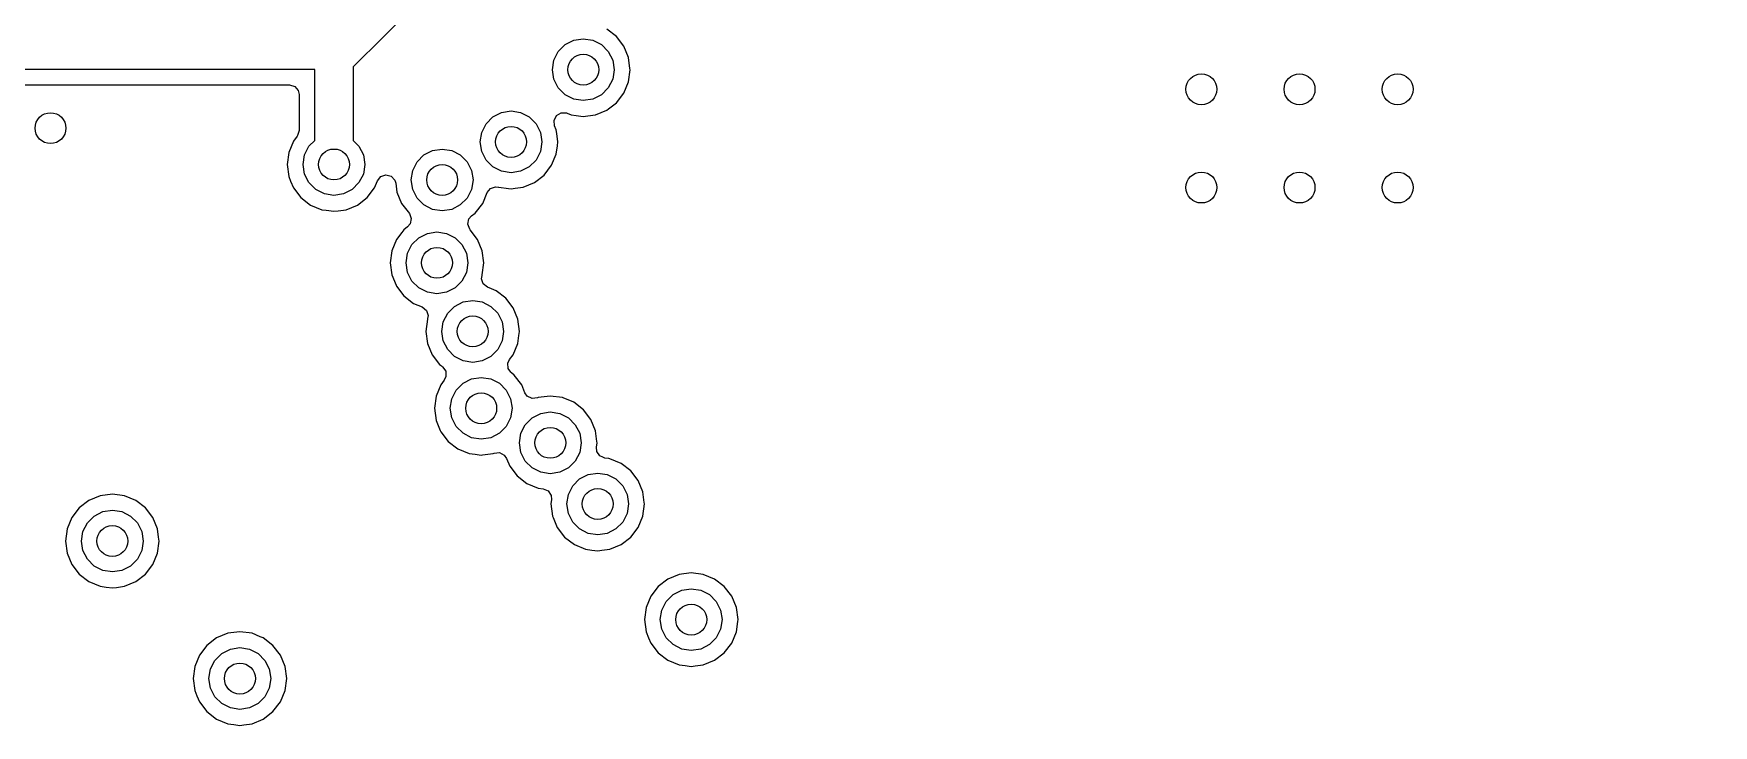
# Model space of a CAD drawing. Extents: x 116 to 183, y -110.2 to -37.6.
# Drawn here: x 132.71 to 154.46, y -79.85 to -70.91 of the extents above; entities that cross this region are included whole.
import ezdxf

# ---------------------------------------------------------------- set-up
doc = ezdxf.new("R2010")
doc.units = 0
doc.layers.add('BLACK', color=7, linetype='CONTINUOUS')

msp = doc.modelspace()

# ---------------------------------------------------------------- linework, layer by layer
at = {"layer": 'BLACK', "linetype": 'CONTINUOUS'}
for p, q in [((140.726777, -67.462277), (137.241527, -70.947527)), ((140.255282, -70.945718), (140.129841, -70.849464)), ((137.241527, -70.947527), (136.85, -71.339054)), ((139.503393, -71.138886), (139.591886, -71.050393)), ((139.591886, -71.050393), (139.703393, -70.993577)), ((139.703393, -70.993577), (139.827, -70.974)), ((139.827, -70.974), (139.950607, -70.993577)), ((139.950607, -70.993577), (140.062114, -71.050393)), ((140.062114, -71.050393), (140.150607, -71.138886)), ((140.351536, -71.071159), (140.255282, -70.945718)), ((140.412044, -71.217238), (140.351536, -71.071159)), ((139.427, -71.374), (139.446577, -71.250393)), ((139.446577, -71.250393), (139.503393, -71.138886)), ((140.150607, -71.138886), (140.207423, -71.250393)), ((140.207423, -71.250393), (140.227, -71.374)), ((140.412044, -71.217239), (140.412044, -71.217238)), ((140.430583, -71.35806), (140.412044, -71.217239)), ((136.35, -71.37), (131.583553, -71.37)), ((136.35, -72.291279), (136.35, -71.37)), ((136.85, -71.339054), (136.85, -72.291279)), ((139.446577, -71.497607), (139.427, -71.374)), ((139.503393, -71.609114), (139.446577, -71.497607)), ((140.207423, -71.497607), (140.150607, -71.609114)), ((140.227, -71.374), (140.207423, -71.497607)), ((140.351536, -71.676841), (140.412044, -71.530762)), ((140.412044, -71.530762), (140.432682, -71.374)), ((140.432682, -71.374), (140.430583, -71.35806)), ((131.717966, -71.5705), (136.0255, -71.5705)), ((136.0255, -71.5705), (136.092539, -71.590185)), ((136.092539, -71.590185), (136.138294, -71.642989)), ((136.138294, -71.642989), (136.1495, -71.6945)), ((136.1495, -71.6945), (136.1495, -72.15858)), ((139.591886, -71.697607), (139.503393, -71.609114)), ((139.703393, -71.754423), (139.591886, -71.697607)), ((140.062114, -71.697607), (139.950607, -71.754423)), ((140.150607, -71.609114), (140.062114, -71.697607)), ((140.255282, -71.802282), (140.351536, -71.676841)), ((138.657326, -71.984643), (138.768833, -71.927827)), ((138.768833, -71.927827), (138.89244, -71.90825)), ((138.89244, -71.90825), (139.016047, -71.927827)), ((139.016047, -71.927827), (139.127554, -71.984643)), ((139.448433, -72.029915), (139.479708, -71.967436)), ((139.479708, -71.967436), (139.539797, -71.931784)), ((139.539797, -71.931784), (139.609622, -71.934278)), ((139.609622, -71.934278), (139.617904, -71.937366)), ((139.617904, -71.937366), (139.670238, -71.959044)), ((139.670238, -71.959044), (139.733982, -71.967436)), ((139.827, -71.774), (139.703393, -71.754423)), ((139.733982, -71.967436), (139.826999, -71.979682)), ((139.950607, -71.754423), (139.827, -71.774)), ((139.885829, -71.971937), (139.983762, -71.959044)), ((139.983762, -71.959044), (140.129841, -71.898536)), ((140.129841, -71.898536), (140.151394, -71.881998)), ((140.151394, -71.881998), (140.255282, -71.802282)), ((136.1495, -72.15858), (136.129815, -72.225619)), ((138.49244, -72.30825), (138.512017, -72.184643)), ((138.512017, -72.184643), (138.568833, -72.073136)), ((138.568833, -72.073136), (138.657326, -71.984643)), ((139.127554, -71.984643), (139.216047, -72.073136)), ((139.216047, -72.073136), (139.272863, -72.184643)), ((139.272863, -72.184643), (139.29244, -72.30825)), ((139.455901, -72.099384), (139.448433, -72.029915)), ((139.477484, -72.151488), (139.455901, -72.099384)), ((139.483959, -72.200673), (139.477484, -72.151488)), ((139.826999, -71.979682), (139.827, -71.979682)), ((139.827, -71.979682), (139.827001, -71.979682)), ((139.827001, -71.979682), (139.885829, -71.971937)), ((136.075464, -72.297157), (136.014956, -72.443237)), ((136.123876, -72.234066), (136.075464, -72.297157)), ((136.129815, -72.225619), (136.123876, -72.234066)), ((136.219577, -72.476393), (136.276393, -72.364886)), ((136.276393, -72.364886), (136.35, -72.291279)), ((136.85, -72.291279), (136.923607, -72.364886)), ((136.923607, -72.364886), (136.980423, -72.476393)), ((137.876393, -72.419577), (138, -72.4)), ((138, -72.4), (138.123607, -72.419577)), ((138.512017, -72.431857), (138.49244, -72.30825)), ((139.29244, -72.30825), (139.272863, -72.431857)), ((139.477484, -72.465012), (139.491242, -72.360504)), ((139.498122, -72.308248), (139.483959, -72.200673)), ((139.491242, -72.360504), (139.498122, -72.308251)), ((139.498122, -72.308251), (139.498122, -72.308248)), ((136.014955, -72.443239), (135.994318, -72.599998)), ((135.994318, -72.599998), (135.994318, -72.600001)), ((135.994318, -72.600001), (136.014955, -72.75676)), ((136.014956, -72.443237), (136.014955, -72.443239)), ((136.2, -72.6), (136.219577, -72.476393)), ((136.219577, -72.723607), (136.2, -72.6)), ((136.980423, -72.476393), (137, -72.6)), ((137, -72.6), (136.980423, -72.723607)), ((137.619577, -72.676393), (137.676393, -72.564886)), ((137.676393, -72.564886), (137.764886, -72.476393)), ((137.764886, -72.476393), (137.876393, -72.419577)), ((138.123607, -72.419577), (138.235114, -72.476393)), ((138.235114, -72.476393), (138.323607, -72.564886)), ((138.323607, -72.564886), (138.380423, -72.676393)), ((138.568833, -72.543364), (138.512017, -72.431857)), ((138.657326, -72.631857), (138.568833, -72.543364)), ((139.216047, -72.543364), (139.127554, -72.631857)), ((139.272863, -72.431857), (139.216047, -72.543364)), ((139.320722, -72.736532), (139.416976, -72.611091)), ((139.416976, -72.611091), (139.477484, -72.465012)), ((136.014955, -72.75676), (136.014956, -72.756762)), ((136.014956, -72.756762), (136.038576, -72.813787)), ((136.038576, -72.813787), (136.075464, -72.902841)), ((136.276393, -72.835114), (136.219577, -72.723607)), ((136.364886, -72.923607), (136.276393, -72.835114)), ((136.923607, -72.835114), (136.835114, -72.923607)), ((136.980423, -72.723607), (136.923607, -72.835114)), ((137.124536, -72.902841), (137.16243, -72.811356)), ((137.16243, -72.811356), (137.206269, -72.756954)), ((137.206269, -72.756954), (137.272563, -72.734889)), ((137.272563, -72.734889), (137.340263, -72.752168)), ((137.340263, -72.752168), (137.387874, -72.803305)), ((137.387874, -72.803305), (137.399929, -72.842624)), ((137.6, -72.8), (137.619577, -72.676393)), ((137.619577, -72.923607), (137.6, -72.8)), ((138.380423, -72.676393), (138.4, -72.8)), ((138.4, -72.8), (138.380423, -72.923607)), ((138.768833, -72.688673), (138.657326, -72.631857)), ((138.89244, -72.70825), (138.768833, -72.688673)), ((139.016047, -72.688673), (138.89244, -72.70825)), ((139.127554, -72.631857), (139.016047, -72.688673)), ((139.049202, -72.893294), (139.195281, -72.832786)), ((139.195281, -72.832786), (139.320722, -72.736532)), ((136.075464, -72.902841), (136.171718, -73.028282)), ((136.171718, -73.028282), (136.297159, -73.124536)), ((136.476393, -72.980423), (136.364886, -72.923607)), ((136.6, -73), (136.476393, -72.980423)), ((136.723607, -72.980423), (136.6, -73)), ((136.835114, -72.923607), (136.723607, -72.980423)), ((136.902841, -73.124536), (137.028282, -73.028282)), ((137.028282, -73.028282), (137.124536, -72.902841)), ((137.399929, -72.842624), (137.414956, -72.95676)), ((137.414956, -72.95676), (137.414956, -72.956762)), ((137.414956, -72.956762), (137.475464, -73.102842)), ((137.676393, -73.035114), (137.619577, -72.923607)), ((137.764886, -73.123607), (137.676393, -73.035114)), ((138.323607, -73.035114), (138.235114, -73.123607)), ((138.380423, -72.923607), (138.323607, -73.035114)), ((138.524536, -73.102841), (138.58214, -72.963771)), ((138.58214, -72.963771), (138.625981, -72.909368)), ((138.625981, -72.909368), (138.692275, -72.887303)), ((138.692275, -72.887303), (138.728795, -72.891449)), ((138.728795, -72.891449), (138.73567, -72.89329)), ((138.73567, -72.89329), (138.735678, -72.893294)), ((138.735678, -72.893294), (138.857773, -72.909368)), ((138.857773, -72.909368), (138.892439, -72.913932)), ((138.892439, -72.913932), (138.89244, -72.913932)), ((138.89244, -72.913932), (138.892441, -72.913932)), ((138.892441, -72.913932), (138.944694, -72.907052)), ((138.944694, -72.907052), (139.049202, -72.893294)), ((136.297159, -73.124536), (136.443238, -73.185044)), ((136.443238, -73.185044), (136.500624, -73.192599)), ((136.500624, -73.192599), (136.599999, -73.205682)), ((136.599999, -73.205682), (136.6, -73.205682)), ((136.6, -73.205682), (136.600001, -73.205682)), ((136.600001, -73.205682), (136.652254, -73.198802)), ((136.652254, -73.198802), (136.756762, -73.185044)), ((136.756762, -73.185044), (136.902841, -73.124536)), ((137.475464, -73.102842), (137.575591, -73.23333)), ((137.575591, -73.23333), (137.600785, -73.298499)), ((137.876393, -73.180423), (137.764886, -73.123607)), ((138, -73.2), (137.876393, -73.180423)), ((138.123607, -73.180423), (138, -73.2)), ((138.235114, -73.123607), (138.123607, -73.180423)), ((138.346575, -73.305102), (138.380619, -73.264854)), ((138.380619, -73.264854), (138.428282, -73.228282)), ((138.428282, -73.228282), (138.524536, -73.102841)), ((137.476064, -73.481527), (137.408786, -73.569205)), ((137.505041, -73.443763), (137.476064, -73.481527)), ((137.505042, -73.443762), (137.505041, -73.443763)), ((137.505043, -73.443761), (137.505042, -73.443762)), ((137.552702, -73.407191), (137.505043, -73.443761)), ((137.586747, -73.366944), (137.552702, -73.407191)), ((137.600785, -73.298499), (137.586747, -73.366944)), ((137.698209, -73.548438), (137.809716, -73.491622)), ((137.809716, -73.491622), (137.933323, -73.472045)), ((137.933323, -73.472045), (138.05693, -73.491622)), ((138.05693, -73.491622), (138.168437, -73.548438)), ((138.332537, -73.373547), (138.346575, -73.305102)), ((138.357731, -73.438716), (138.332537, -73.373547)), ((138.361601, -73.44376), (138.357731, -73.438716)), ((138.361605, -73.443763), (138.361601, -73.44376)), ((138.457859, -73.569204), (138.361605, -73.443763)), ((137.408786, -73.569205), (137.348279, -73.715282)), ((137.5529, -73.748438), (137.609716, -73.636931)), ((137.609716, -73.636931), (137.698209, -73.548438)), ((138.168437, -73.548438), (138.25693, -73.636931)), ((138.25693, -73.636931), (138.313746, -73.748438)), ((138.518367, -73.715283), (138.457859, -73.569204)), ((137.348278, -73.715284), (137.327641, -73.872043)), ((137.327641, -73.872043), (137.327641, -73.872046)), ((137.327641, -73.872046), (137.348278, -74.028805)), ((137.348279, -73.715282), (137.348278, -73.715284)), ((137.533323, -73.872045), (137.5529, -73.748438)), ((137.5529, -73.995652), (137.533323, -73.872045)), ((138.313746, -73.748438), (138.333323, -73.872045)), ((138.333323, -73.872045), (138.313746, -73.995652)), ((138.518367, -73.715284), (138.518367, -73.715283)), ((138.539005, -73.872043), (138.518367, -73.715284)), ((138.518367, -74.028807), (138.538994, -73.872128)), ((138.538994, -73.872128), (138.539005, -73.872046)), ((138.539005, -73.872046), (138.539005, -73.872043)), ((137.348278, -74.028805), (137.348279, -74.028807)), ((137.348279, -74.028807), (137.403489, -74.162097)), ((137.609716, -74.107159), (137.5529, -73.995652)), ((137.698209, -74.195652), (137.609716, -74.107159)), ((138.25693, -74.107159), (138.168437, -74.195652)), ((138.313746, -73.995652), (138.25693, -74.107159)), ((138.510144, -74.077937), (138.517533, -74.036998)), ((138.532209, -74.144232), (138.510144, -74.077937)), ((138.516263, -74.036658), (138.518365, -74.02881)), ((138.517533, -74.036998), (138.516263, -74.036658)), ((138.518365, -74.02881), (138.518367, -74.028807)), ((138.586612, -74.188073), (138.532209, -74.144232)), ((137.403489, -74.162097), (137.408787, -74.174886)), ((137.408787, -74.174886), (137.505041, -74.300327)), ((137.505041, -74.300327), (137.630482, -74.396581)), ((137.809716, -74.252468), (137.698209, -74.195652)), ((137.933323, -74.272045), (137.809716, -74.252468)), ((138.05693, -74.252468), (137.933323, -74.272045)), ((138.168437, -74.195652), (138.05693, -74.252468)), ((138.271835, -74.378442), (138.395442, -74.358865)), ((138.395442, -74.358865), (138.519049, -74.378442)), ((138.639239, -74.209872), (138.586612, -74.188073)), ((138.698283, -74.234329), (138.639239, -74.209872)), ((138.823724, -74.330583), (138.698283, -74.234329)), ((138.919978, -74.456024), (138.823724, -74.330583)), ((137.630482, -74.396581), (137.742152, -74.442836)), ((137.742152, -74.442836), (137.796555, -74.486677)), ((137.796555, -74.486677), (137.81862, -74.552971)), ((137.81862, -74.552971), (137.811236, -74.593916)), ((138.015019, -74.635258), (138.071835, -74.523751)), ((138.071835, -74.523751), (138.160328, -74.435258)), ((138.160328, -74.435258), (138.271835, -74.378442)), ((138.519049, -74.378442), (138.630556, -74.435258)), ((138.630556, -74.435258), (138.719049, -74.523751)), ((138.719049, -74.523751), (138.775865, -74.635258)), ((138.980486, -74.602103), (138.919978, -74.456024)), ((137.810398, -74.602102), (137.78976, -74.758863)), ((137.78976, -74.758863), (137.78976, -74.758866)), ((137.78976, -74.758866), (137.810397, -74.915625)), ((137.812501, -74.594255), (137.810398, -74.602102)), ((137.811236, -74.593916), (137.812501, -74.594255)), ((137.995442, -74.758865), (138.015019, -74.635258)), ((138.015019, -74.882472), (137.995442, -74.758865)), ((138.775865, -74.635258), (138.795442, -74.758865)), ((138.795442, -74.758865), (138.775865, -74.882472)), ((138.980486, -74.602104), (138.980486, -74.602103)), ((139.001124, -74.758863), (138.980486, -74.602104)), ((138.994244, -74.811119), (139.001124, -74.758866)), ((139.001124, -74.758866), (139.001124, -74.758863)), ((137.810397, -74.915625), (137.810398, -74.915627)), ((137.810398, -74.915627), (137.870058, -75.05966)), ((138.071835, -74.993979), (138.015019, -74.882472)), ((138.160328, -75.082472), (138.071835, -74.993979)), ((138.719049, -74.993979), (138.630556, -75.082472)), ((138.775865, -74.882472), (138.719049, -74.993979)), ((138.919978, -75.061706), (138.980486, -74.915627)), ((138.980486, -74.915627), (138.994244, -74.811119)), ((137.870058, -75.05966), (137.870906, -75.061706)), ((137.870906, -75.061706), (137.96716, -75.187147)), ((137.96716, -75.187147), (137.991388, -75.205738)), ((137.991388, -75.205738), (138.004438, -75.215751)), ((138.004438, -75.215751), (138.045641, -75.272179)), ((138.271835, -75.139288), (138.160328, -75.082472)), ((138.395442, -75.158865), (138.271835, -75.139288)), ((138.519049, -75.139288), (138.395442, -75.158865)), ((138.630556, -75.082472), (138.519049, -75.139288)), ((138.851217, -75.169722), (138.873683, -75.122038)), ((138.855371, -75.239469), (138.851217, -75.169722)), ((138.873683, -75.122038), (138.919978, -75.061706)), ((138.027328, -75.389613), (137.981035, -75.449942)), ((138.049796, -75.341925), (138.027328, -75.389613)), ((138.045641, -75.272179), (138.049796, -75.341925)), ((138.181964, -75.517671), (138.270457, -75.429178)), ((138.270457, -75.429178), (138.381964, -75.372362)), ((138.381964, -75.372362), (138.505571, -75.352785)), ((138.505571, -75.352785), (138.629178, -75.372362)), ((138.629178, -75.372362), (138.740685, -75.429178)), ((138.740685, -75.429178), (138.829178, -75.517671)), ((138.890626, -75.287752), (138.855371, -75.239469)), ((138.896573, -75.295897), (138.890626, -75.287752)), ((138.933853, -75.324503), (138.896573, -75.295897)), ((139.030107, -75.449944), (138.933853, -75.324503)), ((137.920526, -75.596024), (137.899889, -75.752783)), ((137.920527, -75.596022), (137.920526, -75.596024)), ((137.981035, -75.449942), (137.920527, -75.596022)), ((138.105571, -75.752785), (138.125148, -75.629178)), ((138.125148, -75.629178), (138.181964, -75.517671)), ((138.829178, -75.517671), (138.885994, -75.629178)), ((138.885994, -75.629178), (138.905571, -75.752785)), ((139.072207, -75.551583), (139.030107, -75.449944)), ((139.102271, -75.594884), (139.072207, -75.551583)), ((139.16475, -75.626159), (139.102271, -75.594884)), ((139.234218, -75.618692), (139.16475, -75.626159)), ((139.243238, -75.614956), (139.234218, -75.618692)), ((139.243239, -75.614955), (139.243238, -75.614956)), ((139.399999, -75.594318), (139.243239, -75.614955)), ((139.400001, -75.594318), (139.399999, -75.594318)), ((139.55676, -75.614955), (139.400001, -75.594318)), ((139.556762, -75.614956), (139.55676, -75.614955)), ((139.565781, -75.618692), (139.556762, -75.614956)), ((139.702841, -75.675464), (139.565781, -75.618692)), ((137.899889, -75.752783), (137.899889, -75.752786)), ((137.899889, -75.752786), (137.920526, -75.909545)), ((138.125148, -75.876392), (138.105571, -75.752785)), ((138.181964, -75.987899), (138.125148, -75.876392)), ((138.885994, -75.876392), (138.829178, -75.987899)), ((138.905571, -75.752785), (138.885994, -75.876392)), ((139.076393, -75.964886), (139.164886, -75.876393)), ((139.164886, -75.876393), (139.276393, -75.819577)), ((139.276393, -75.819577), (139.4, -75.8)), ((139.4, -75.8), (139.523607, -75.819577)), ((139.523607, -75.819577), (139.635114, -75.876393)), ((139.635114, -75.876393), (139.723607, -75.964886)), ((139.828282, -75.771718), (139.702841, -75.675464)), ((139.924536, -75.897159), (139.828282, -75.771718)), ((137.920526, -75.909545), (137.920527, -75.909547)), ((137.920527, -75.909547), (137.974071, -76.038815)), ((137.974071, -76.038815), (137.981035, -76.055626)), ((137.981035, -76.055626), (138.077289, -76.181067)), ((138.270457, -76.076392), (138.181964, -75.987899)), ((138.381964, -76.133208), (138.270457, -76.076392)), ((138.740685, -76.076392), (138.629178, -76.133208)), ((138.829178, -75.987899), (138.740685, -76.076392)), ((139, -76.2), (139.019577, -76.076393)), ((139.019577, -76.076393), (139.076393, -75.964886)), ((139.723607, -75.964886), (139.780423, -76.076393)), ((139.780423, -76.076393), (139.8, -76.2)), ((139.985044, -76.043238), (139.924536, -75.897159)), ((139.985044, -76.043239), (139.985044, -76.043238)), ((140.003189, -76.181067), (139.985044, -76.043239)), ((138.077289, -76.181067), (138.20273, -76.277321)), ((138.20273, -76.277321), (138.348809, -76.337829)), ((138.505571, -76.152785), (138.381964, -76.133208)), ((138.629178, -76.133208), (138.505571, -76.152785)), ((139.019577, -76.323607), (139, -76.2)), ((139.8, -76.2), (139.780423, -76.323607)), ((139.998098, -76.257603), (140.005682, -76.2)), ((140.002484, -76.310132), (139.998098, -76.257603)), ((140.040954, -76.368457), (140.002484, -76.310132)), ((140.005682, -76.2), (140.003189, -76.181067)), ((138.348809, -76.337829), (138.42719, -76.348148)), ((138.42719, -76.348148), (138.50557, -76.358467)), ((138.50557, -76.358467), (138.505571, -76.358467)), ((138.505571, -76.358467), (138.505572, -76.358467)), ((138.505572, -76.358467), (138.521908, -76.356316)), ((138.521908, -76.356316), (138.662333, -76.337829)), ((138.662333, -76.337829), (138.671348, -76.334094)), ((138.671348, -76.334094), (138.740815, -76.326625)), ((138.740815, -76.326625), (138.803295, -76.357898)), ((138.803295, -76.357898), (138.833363, -76.401202)), ((138.833363, -76.401202), (138.875463, -76.502839)), ((138.875463, -76.502839), (138.875464, -76.502841)), ((138.875464, -76.502841), (138.971718, -76.628282)), ((139.076393, -76.435114), (139.019577, -76.323607)), ((139.164886, -76.523607), (139.076393, -76.435114)), ((139.276393, -76.580423), (139.164886, -76.523607)), ((139.635114, -76.523607), (139.523607, -76.580423)), ((139.723607, -76.435114), (139.635114, -76.523607)), ((139.780423, -76.323607), (139.723607, -76.435114)), ((140.078344, -76.384998), (140.040954, -76.368457)), ((140.10485, -76.396724), (140.078344, -76.384998)), ((140.158744, -76.403819), (140.10485, -76.396724)), ((140.170853, -76.405414), (140.158744, -76.403819)), ((140.316932, -76.465922), (140.170853, -76.405414)), ((140.442373, -76.562176), (140.316932, -76.465922)), ((138.971718, -76.628282), (139.097159, -76.724536)), ((139.097159, -76.724536), (139.243238, -76.785044)), ((139.4, -76.6), (139.276393, -76.580423)), ((139.523607, -76.580423), (139.4, -76.6)), ((139.690484, -76.755344), (139.778977, -76.666851)), ((139.778977, -76.666851), (139.890484, -76.610035)), ((139.890484, -76.610035), (140.014091, -76.590458)), ((140.014091, -76.590458), (140.137698, -76.610035)), ((140.137698, -76.610035), (140.249205, -76.666851)), ((140.249205, -76.666851), (140.337698, -76.755344)), ((140.538627, -76.687617), (140.442373, -76.562176)), ((140.599135, -76.833696), (140.538627, -76.687617)), ((133.42816, -76.945463), (133.302718, -77.041718)), ((133.574237, -76.884956), (133.42816, -76.945463)), ((133.574239, -76.884955), (133.574237, -76.884956)), ((133.730999, -76.864318), (133.574239, -76.884955)), ((133.731001, -76.864318), (133.730999, -76.864318)), ((133.88776, -76.884955), (133.731001, -76.864318)), ((133.887762, -76.884956), (133.88776, -76.884955)), ((134.033841, -76.945464), (133.887762, -76.884956)), ((134.159282, -77.041718), (134.033841, -76.945464)), ((139.243238, -76.785044), (139.309238, -76.793733)), ((139.309238, -76.793733), (139.373135, -76.821999)), ((139.373135, -76.821999), (139.411606, -76.880324)), ((139.415992, -76.932857), (139.408409, -76.990456)), ((139.411606, -76.880324), (139.415992, -76.932857)), ((139.614091, -76.990458), (139.633668, -76.866851)), ((139.633668, -76.866851), (139.690484, -76.755344)), ((140.337698, -76.755344), (140.394514, -76.866851)), ((140.394514, -76.866851), (140.414091, -76.990458)), ((140.599135, -76.833697), (140.599135, -76.833696)), ((140.617085, -76.970044), (140.599135, -76.833697)), ((140.619773, -76.990458), (140.617085, -76.970044)), ((133.206463, -77.16716), (133.145956, -77.313237)), ((133.302718, -77.041718), (133.206463, -77.16716)), ((133.407393, -77.234886), (133.495886, -77.146393)), ((133.495886, -77.146393), (133.607393, -77.089577)), ((133.607393, -77.089577), (133.731, -77.07)), ((133.731, -77.07), (133.854607, -77.089577)), ((133.854607, -77.089577), (133.966114, -77.146393)), ((133.966114, -77.146393), (134.054607, -77.234886)), ((134.255536, -77.167159), (134.159282, -77.041718)), ((134.316044, -77.313238), (134.255536, -77.167159)), ((139.408409, -76.990456), (139.408409, -76.990459)), ((139.408409, -76.990459), (139.429046, -77.147218)), ((139.429046, -77.147218), (139.429047, -77.14722)), ((139.429047, -77.14722), (139.436393, -77.164956)), ((139.436393, -77.164956), (139.489555, -77.293299)), ((139.633668, -77.114065), (139.614091, -76.990458)), ((139.690484, -77.225572), (139.633668, -77.114065)), ((140.394514, -77.114065), (140.337698, -77.225572)), ((140.414091, -76.990458), (140.394514, -77.114065)), ((140.538627, -77.293299), (140.599135, -77.14722)), ((140.599135, -77.14722), (140.619773, -76.990458)), ((133.145955, -77.313239), (133.125318, -77.469998)), ((133.145956, -77.313237), (133.145955, -77.313239)), ((133.331, -77.47), (133.350577, -77.346393)), ((133.350577, -77.346393), (133.407393, -77.234886)), ((134.054607, -77.234886), (134.111423, -77.346393)), ((134.111423, -77.346393), (134.131, -77.47)), ((134.316044, -77.313239), (134.316044, -77.313238)), ((134.329933, -77.418739), (134.316044, -77.313239)), ((139.489555, -77.293299), (139.585809, -77.41874)), ((139.778977, -77.314065), (139.690484, -77.225572)), ((139.890484, -77.370881), (139.778977, -77.314065)), ((140.014091, -77.390458), (139.890484, -77.370881)), ((140.137698, -77.370881), (140.014091, -77.390458)), ((140.249205, -77.314065), (140.137698, -77.370881)), ((140.337698, -77.225572), (140.249205, -77.314065)), ((140.442373, -77.41874), (140.538627, -77.293299)), ((133.125318, -77.469998), (133.125318, -77.470001)), ((133.125318, -77.470001), (133.145955, -77.62676)), ((133.350577, -77.593607), (133.331, -77.47)), ((133.407393, -77.705114), (133.350577, -77.593607)), ((134.111423, -77.593607), (134.054607, -77.705114)), ((134.131, -77.47), (134.111423, -77.593607)), ((134.316044, -77.626762), (134.336682, -77.47)), ((134.336682, -77.47), (134.329933, -77.418739)), ((139.585809, -77.41874), (139.71125, -77.514994)), ((139.71125, -77.514994), (139.857329, -77.575502)), ((139.857329, -77.575502), (139.93571, -77.585821)), ((139.93571, -77.585821), (140.01409, -77.59614)), ((140.01409, -77.59614), (140.014091, -77.59614)), ((140.014091, -77.59614), (140.014092, -77.59614)), ((140.014092, -77.59614), (140.066345, -77.58926)), ((140.066345, -77.58926), (140.170853, -77.575502)), ((140.170853, -77.575502), (140.316932, -77.514994)), ((140.316932, -77.514994), (140.442373, -77.41874)), ((133.145955, -77.62676), (133.145956, -77.626762)), ((133.145956, -77.626762), (133.206464, -77.772841)), ((133.206464, -77.772841), (133.302718, -77.898282)), ((133.495886, -77.793607), (133.407393, -77.705114)), ((133.607393, -77.850423), (133.495886, -77.793607)), ((133.966114, -77.793607), (133.854607, -77.850423)), ((134.054607, -77.705114), (133.966114, -77.793607)), ((134.159282, -77.898282), (134.255536, -77.772841)), ((134.255536, -77.772841), (134.316044, -77.626762)), ((133.302718, -77.898282), (133.428159, -77.994536)), ((133.428159, -77.994536), (133.574238, -78.055044)), ((133.574238, -78.055044), (133.652619, -78.065363)), ((133.731, -77.87), (133.607393, -77.850423)), ((133.854607, -77.850423), (133.731, -77.87)), ((133.783254, -78.068802), (133.887762, -78.055044)), ((133.887762, -78.055044), (134.033841, -77.994536)), ((134.033841, -77.994536), (134.159282, -77.898282)), ((140.795718, -78.057718), (140.699463, -78.18316)), ((140.92116, -77.961463), (140.795718, -78.057718)), ((141.067237, -77.900956), (140.92116, -77.961463)), ((141.067239, -77.900955), (141.067237, -77.900956)), ((141.223999, -77.880318), (141.067239, -77.900955)), ((141.224001, -77.880318), (141.223999, -77.880318)), ((141.38076, -77.900955), (141.224001, -77.880318)), ((141.380762, -77.900956), (141.38076, -77.900955)), ((141.526841, -77.961464), (141.380762, -77.900956)), ((141.652282, -78.057718), (141.526841, -77.961464)), ((141.748536, -78.183159), (141.652282, -78.057718)), ((133.652619, -78.065363), (133.730999, -78.075682)), ((133.730999, -78.075682), (133.731, -78.075682)), ((133.731, -78.075682), (133.731001, -78.075682)), ((133.731001, -78.075682), (133.783254, -78.068802)), ((140.699463, -78.18316), (140.638956, -78.329237)), ((140.843577, -78.362393), (140.900393, -78.250886)), ((140.900393, -78.250886), (140.988886, -78.162393)), ((140.988886, -78.162393), (141.100393, -78.105577)), ((141.100393, -78.105577), (141.224, -78.086)), ((141.224, -78.086), (141.347607, -78.105577)), ((141.347607, -78.105577), (141.459114, -78.162393)), ((141.459114, -78.162393), (141.547607, -78.250886)), ((141.547607, -78.250886), (141.604423, -78.362393)), ((141.809044, -78.329238), (141.748536, -78.183159)), ((140.638955, -78.329239), (140.618318, -78.485998)), ((140.618318, -78.485998), (140.618318, -78.486001)), ((140.618318, -78.486001), (140.638955, -78.64276)), ((140.638956, -78.329237), (140.638955, -78.329239)), ((140.824, -78.486), (140.843577, -78.362393)), ((140.843577, -78.609607), (140.824, -78.486)), ((141.604423, -78.362393), (141.624, -78.486)), ((141.624, -78.486), (141.604423, -78.609607)), ((141.809044, -78.329239), (141.809044, -78.329238)), ((141.829682, -78.485998), (141.809044, -78.329239)), ((141.826418, -78.51079), (141.829682, -78.486001)), ((141.829682, -78.486001), (141.829682, -78.485998)), ((135.225237, -78.662956), (135.07916, -78.723463)), ((135.225239, -78.662955), (135.225237, -78.662956)), ((135.381999, -78.642318), (135.225239, -78.662955)), ((135.382001, -78.642318), (135.381999, -78.642318)), ((135.53876, -78.662955), (135.382001, -78.642318)), ((135.538762, -78.662956), (135.53876, -78.662955)), ((135.645588, -78.707205), (135.538762, -78.662956)), ((135.684841, -78.723464), (135.645588, -78.707205)), ((140.638955, -78.64276), (140.638956, -78.642762)), ((140.638956, -78.642762), (140.672383, -78.723463)), ((140.900393, -78.721114), (140.843577, -78.609607)), ((141.604423, -78.609607), (141.547607, -78.721114)), ((141.748536, -78.788841), (141.809044, -78.642762)), ((141.809044, -78.642762), (141.826418, -78.51079)), ((134.953718, -78.819718), (134.857463, -78.94516)), ((135.07916, -78.723463), (134.953718, -78.819718)), ((135.058393, -79.012886), (135.146886, -78.924393)), ((135.146886, -78.924393), (135.258393, -78.867577)), ((135.258393, -78.867577), (135.382, -78.848)), ((135.382, -78.848), (135.505607, -78.867577)), ((135.505607, -78.867577), (135.617114, -78.924393)), ((135.617114, -78.924393), (135.705607, -79.012886)), ((135.810282, -78.819718), (135.684841, -78.723464)), ((135.906536, -78.945159), (135.810282, -78.819718)), ((140.672383, -78.723463), (140.699464, -78.788841)), ((140.699464, -78.788841), (140.795718, -78.914282)), ((140.795718, -78.914282), (140.921159, -79.010536)), ((140.988886, -78.809607), (140.900393, -78.721114)), ((141.100393, -78.866423), (140.988886, -78.809607)), ((141.224, -78.886), (141.100393, -78.866423)), ((141.347607, -78.866423), (141.224, -78.886)), ((141.459114, -78.809607), (141.347607, -78.866423)), ((141.547607, -78.721114), (141.459114, -78.809607)), ((141.526841, -79.010536), (141.652282, -78.914282)), ((141.652282, -78.914282), (141.748536, -78.788841)), ((134.796955, -79.091239), (134.776318, -79.247998)), ((134.796956, -79.091237), (134.796955, -79.091239)), ((134.857463, -78.94516), (134.796956, -79.091237)), ((134.982, -79.248), (135.001577, -79.124393)), ((135.001577, -79.124393), (135.058393, -79.012886)), ((135.705607, -79.012886), (135.762423, -79.124393)), ((135.762423, -79.124393), (135.782, -79.248)), ((135.967044, -79.091238), (135.906536, -78.945159)), ((135.987682, -79.247998), (135.967044, -79.091238)), ((140.921159, -79.010536), (141.067238, -79.071044)), ((141.067238, -79.071044), (141.145619, -79.081363)), ((141.145619, -79.081363), (141.223999, -79.091682)), ((141.223999, -79.091682), (141.224, -79.091682)), ((141.224, -79.091682), (141.224001, -79.091682)), ((141.224001, -79.091682), (141.276254, -79.084802)), ((141.276254, -79.084802), (141.380762, -79.071044)), ((141.380762, -79.071044), (141.526841, -79.010536)), ((134.776318, -79.247998), (134.776318, -79.248001)), ((134.776318, -79.248001), (134.796955, -79.40476)), ((135.001577, -79.371607), (134.982, -79.248)), ((135.782, -79.248), (135.762423, -79.371607)), ((135.967044, -79.404762), (135.987682, -79.248)), ((135.987682, -79.248), (135.987682, -79.247998)), ((134.796955, -79.40476), (134.796956, -79.404762)), ((134.796956, -79.404762), (134.824905, -79.472238)), ((134.824905, -79.472238), (134.857464, -79.550841)), ((134.857464, -79.550841), (134.953718, -79.676282)), ((135.058393, -79.483114), (135.001577, -79.371607)), ((135.146886, -79.571607), (135.058393, -79.483114)), ((135.258393, -79.628423), (135.146886, -79.571607)), ((135.617114, -79.571607), (135.505607, -79.628423)), ((135.705607, -79.483114), (135.617114, -79.571607)), ((135.762423, -79.371607), (135.705607, -79.483114)), ((135.810282, -79.676282), (135.906536, -79.550841)), ((135.906536, -79.550841), (135.967044, -79.404762)), ((134.953718, -79.676282), (135.079159, -79.772536)), ((135.079159, -79.772536), (135.225238, -79.833044)), ((135.382, -79.648), (135.258393, -79.628423)), ((135.505607, -79.628423), (135.382, -79.648)), ((135.538762, -79.833044), (135.684841, -79.772536)), ((135.684841, -79.772536), (135.810282, -79.676282)), ((135.225238, -79.833044), (135.303619, -79.843363)), ((135.303619, -79.843363), (135.381999, -79.853682)), ((135.381999, -79.853682), (135.382, -79.853682)), ((135.382, -79.853682), (135.382001, -79.853682)), ((135.382001, -79.853682), (135.434254, -79.846802)), ((135.434254, -79.846802), (135.538762, -79.833044))]:
    msp.add_line(p, q, dxfattribs=at)
at = {"layer": 'BLACK'}
for centre in [(139.827, -71.374), (147.828, -71.628), (149.098, -71.628), (150.368, -71.628), (132.930331, -72.130331), (138.89244, -72.30825), (136.6, -72.6), (138, -72.8), (147.828, -72.898), (149.098, -72.898), (150.368, -72.898), (137.933323, -73.872045), (138.395442, -74.758865), (138.505571, -75.752785), (139.4, -76.2), (140.014091, -76.990458), (133.731, -77.47), (141.224, -78.486), (135.382, -79.248)]:
    msp.add_circle(centre, 0.2, dxfattribs=at)
msp.add_arc((149.450502, -71.074296), 33.5, 0, 180, dxfattribs=at)

doc.saveas('drawing.dxf')
